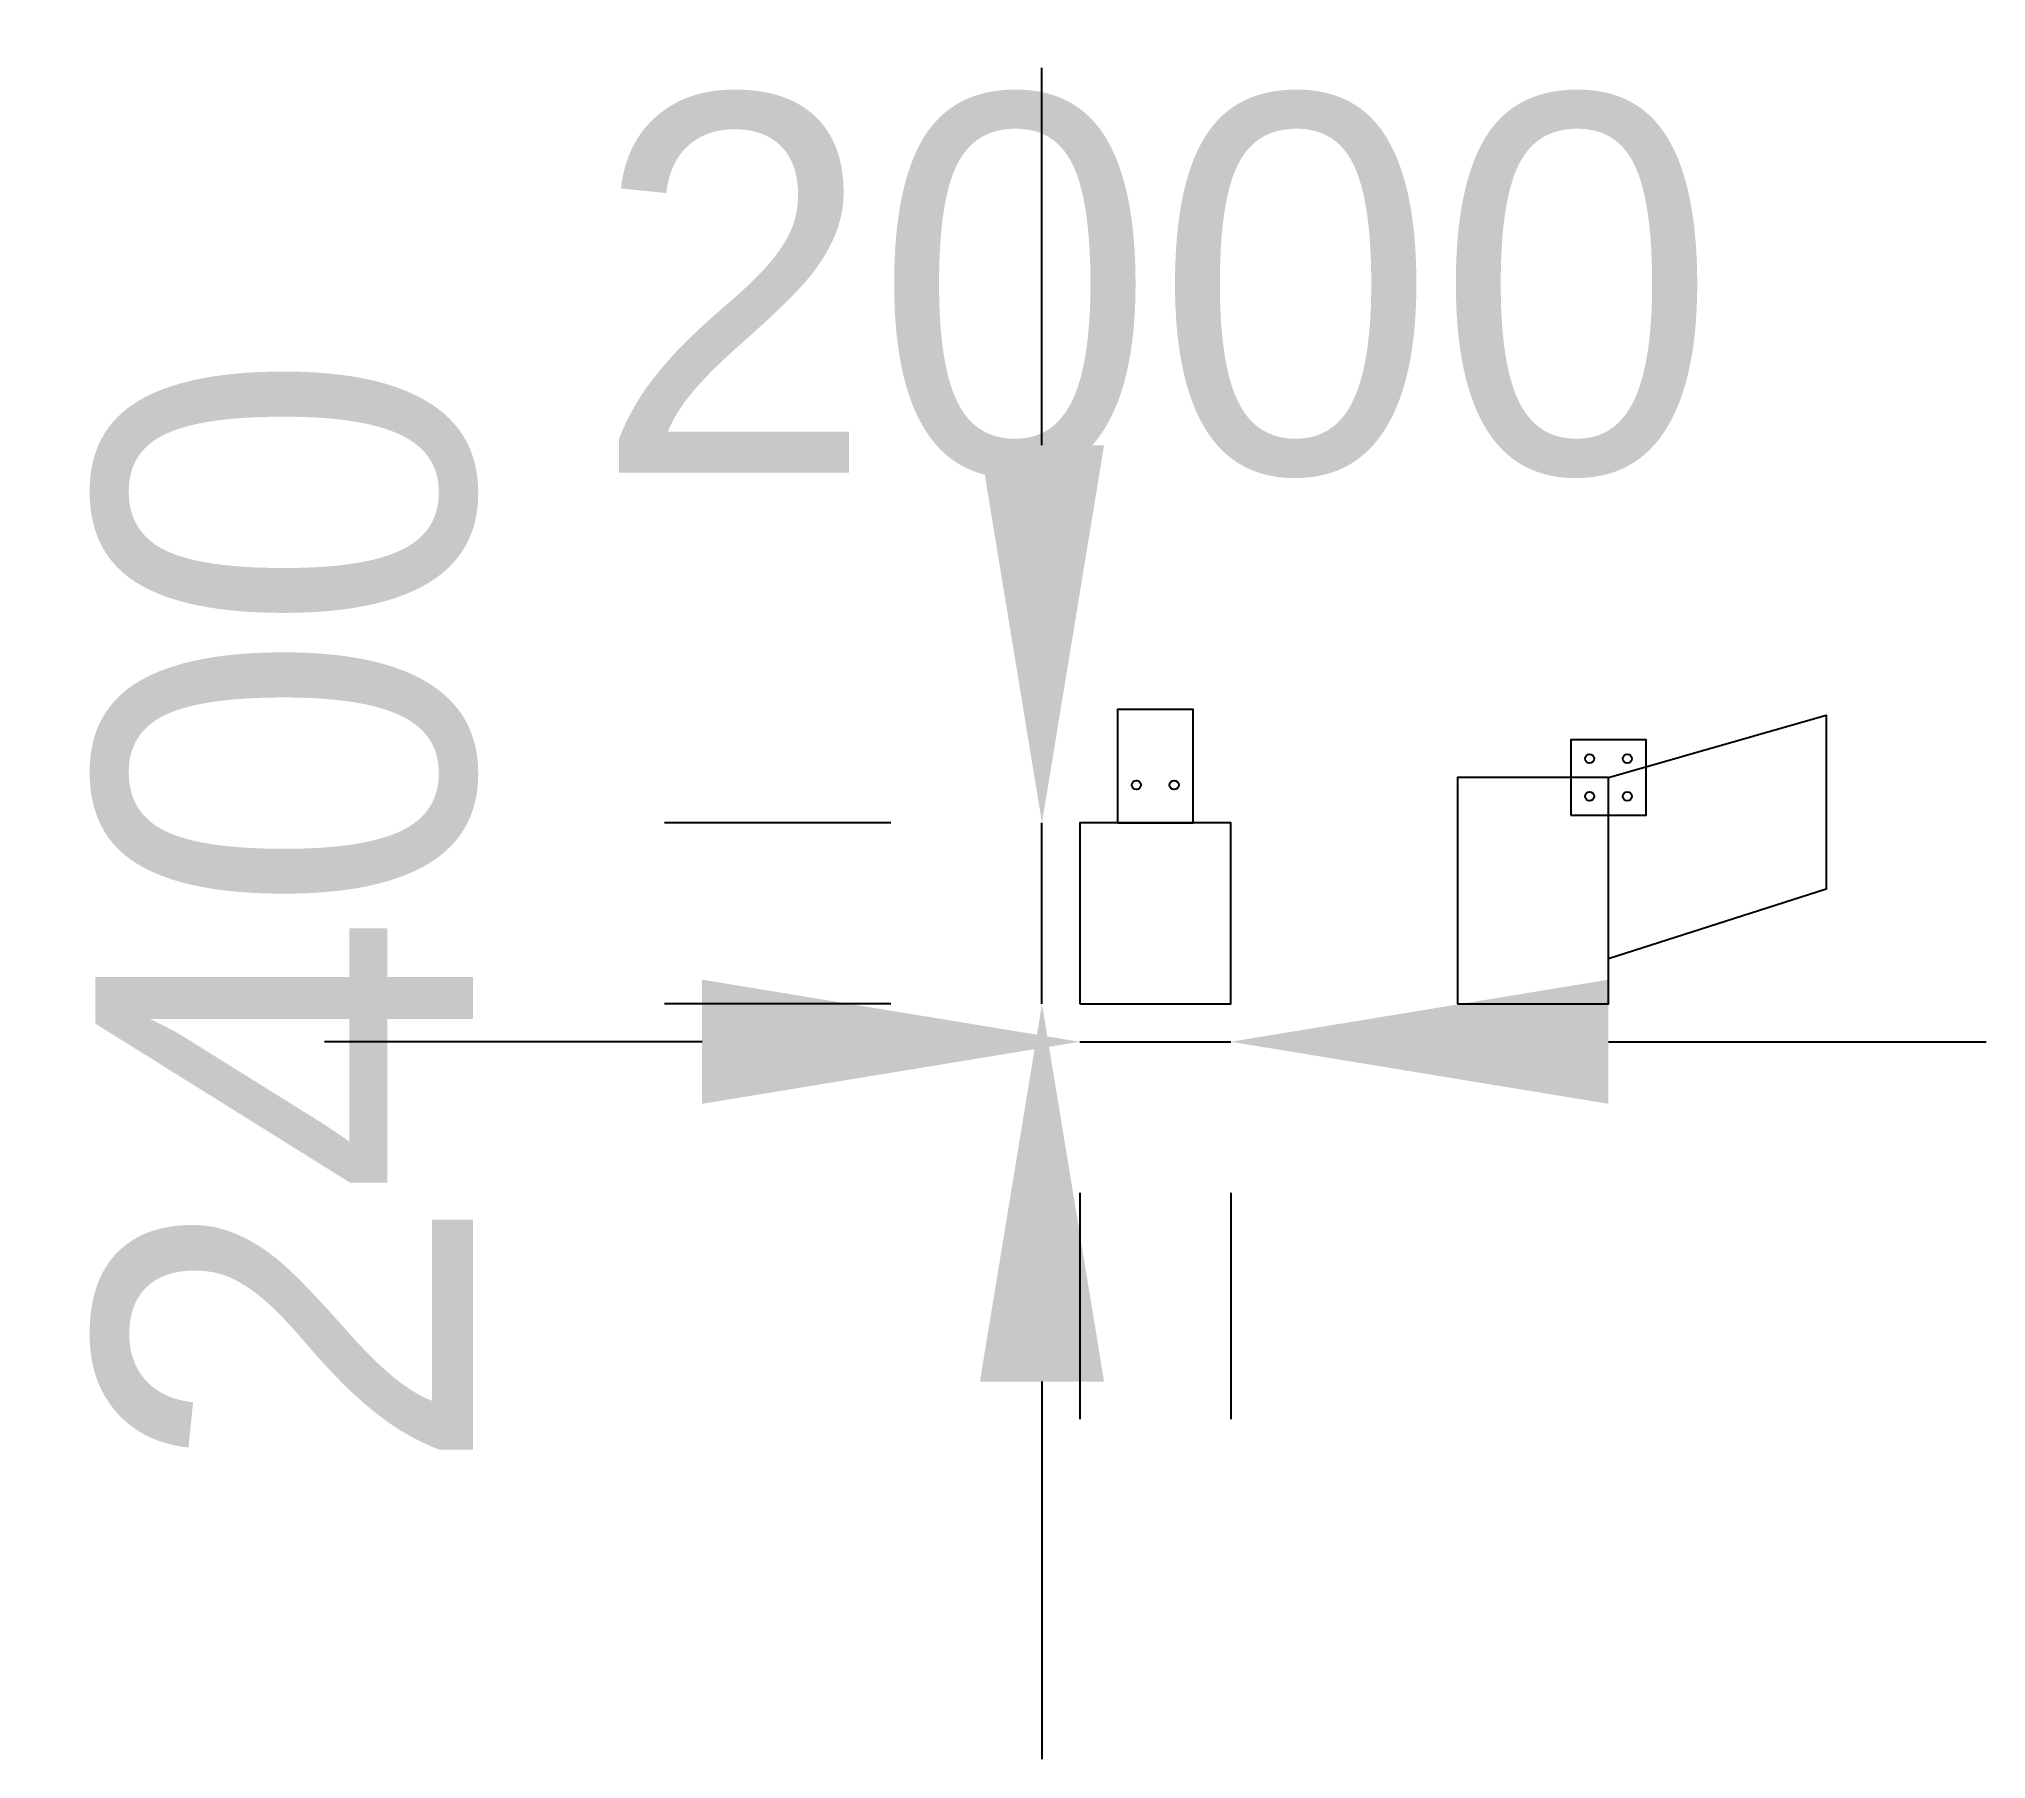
# Model space of a CAD drawing. Header units: millimetres. Extents: x -1378 to 1200, y -1000 to 1278.
import ezdxf

# ---------------------------------------------------------------- set-up
doc = ezdxf.new("R2010")
doc.units = ezdxf.units.MM
doc.dimstyles.new('10', dxfattribs={"dimscale": 10, "dimtxt": 50, "dimasz": 50, "dimexe": 50, "dimexo": 25, "dimgap": 25, "dimtad": 1, "dimlfac": 10, "dimrnd": 1, "dimcen": 2.5, "dimclrd": 256, "dimclre": 256, "dimazin": 3, "dimtfac": 1, "dimtmove": 0, "dimatfit": 3})

msp = doc.modelspace()

# ---------------------------------------------------------------- linework, layer by layer
for points in [[(50, 240), (150, 240), (150, 390), (50, 390), (50, 240)], [(700, 300), (988.3785, 382.6912), (988.3785, 151.9884), (700, 60), (700, 300)], [(650, 250), (750, 250), (750, 350), (650, 350), (650, 250)], [(500, 0), (700, 0), (700, 300), (500, 300), (500, 0)], [(0, 0), (200, 0), (200, 240), (0, 240), (0, 0)]]:
    msp.add_lwpolyline(points)
for centre in [(675, 325), (725, 325), (75, 290), (125, 290), (675, 275), (725, 275)]:
    msp.add_circle(centre, 6)

# ---------------------------------------------------------------- dimensions: what is measured, and where the dimension line sits
msp.add_linear_dim(base=(0, -50), p1=(0, 0), p2=(200, 0), dimstyle='10', override={"dimscale": 10, "dimlfac": 10}).render()
msp.add_linear_dim(base=(-50, 0), p1=(0, 0), p2=(0, 240), angle=90, dimstyle='10', override={"dimscale": 10, "dimlfac": 10}).render()

doc.saveas('drawing.dxf')
